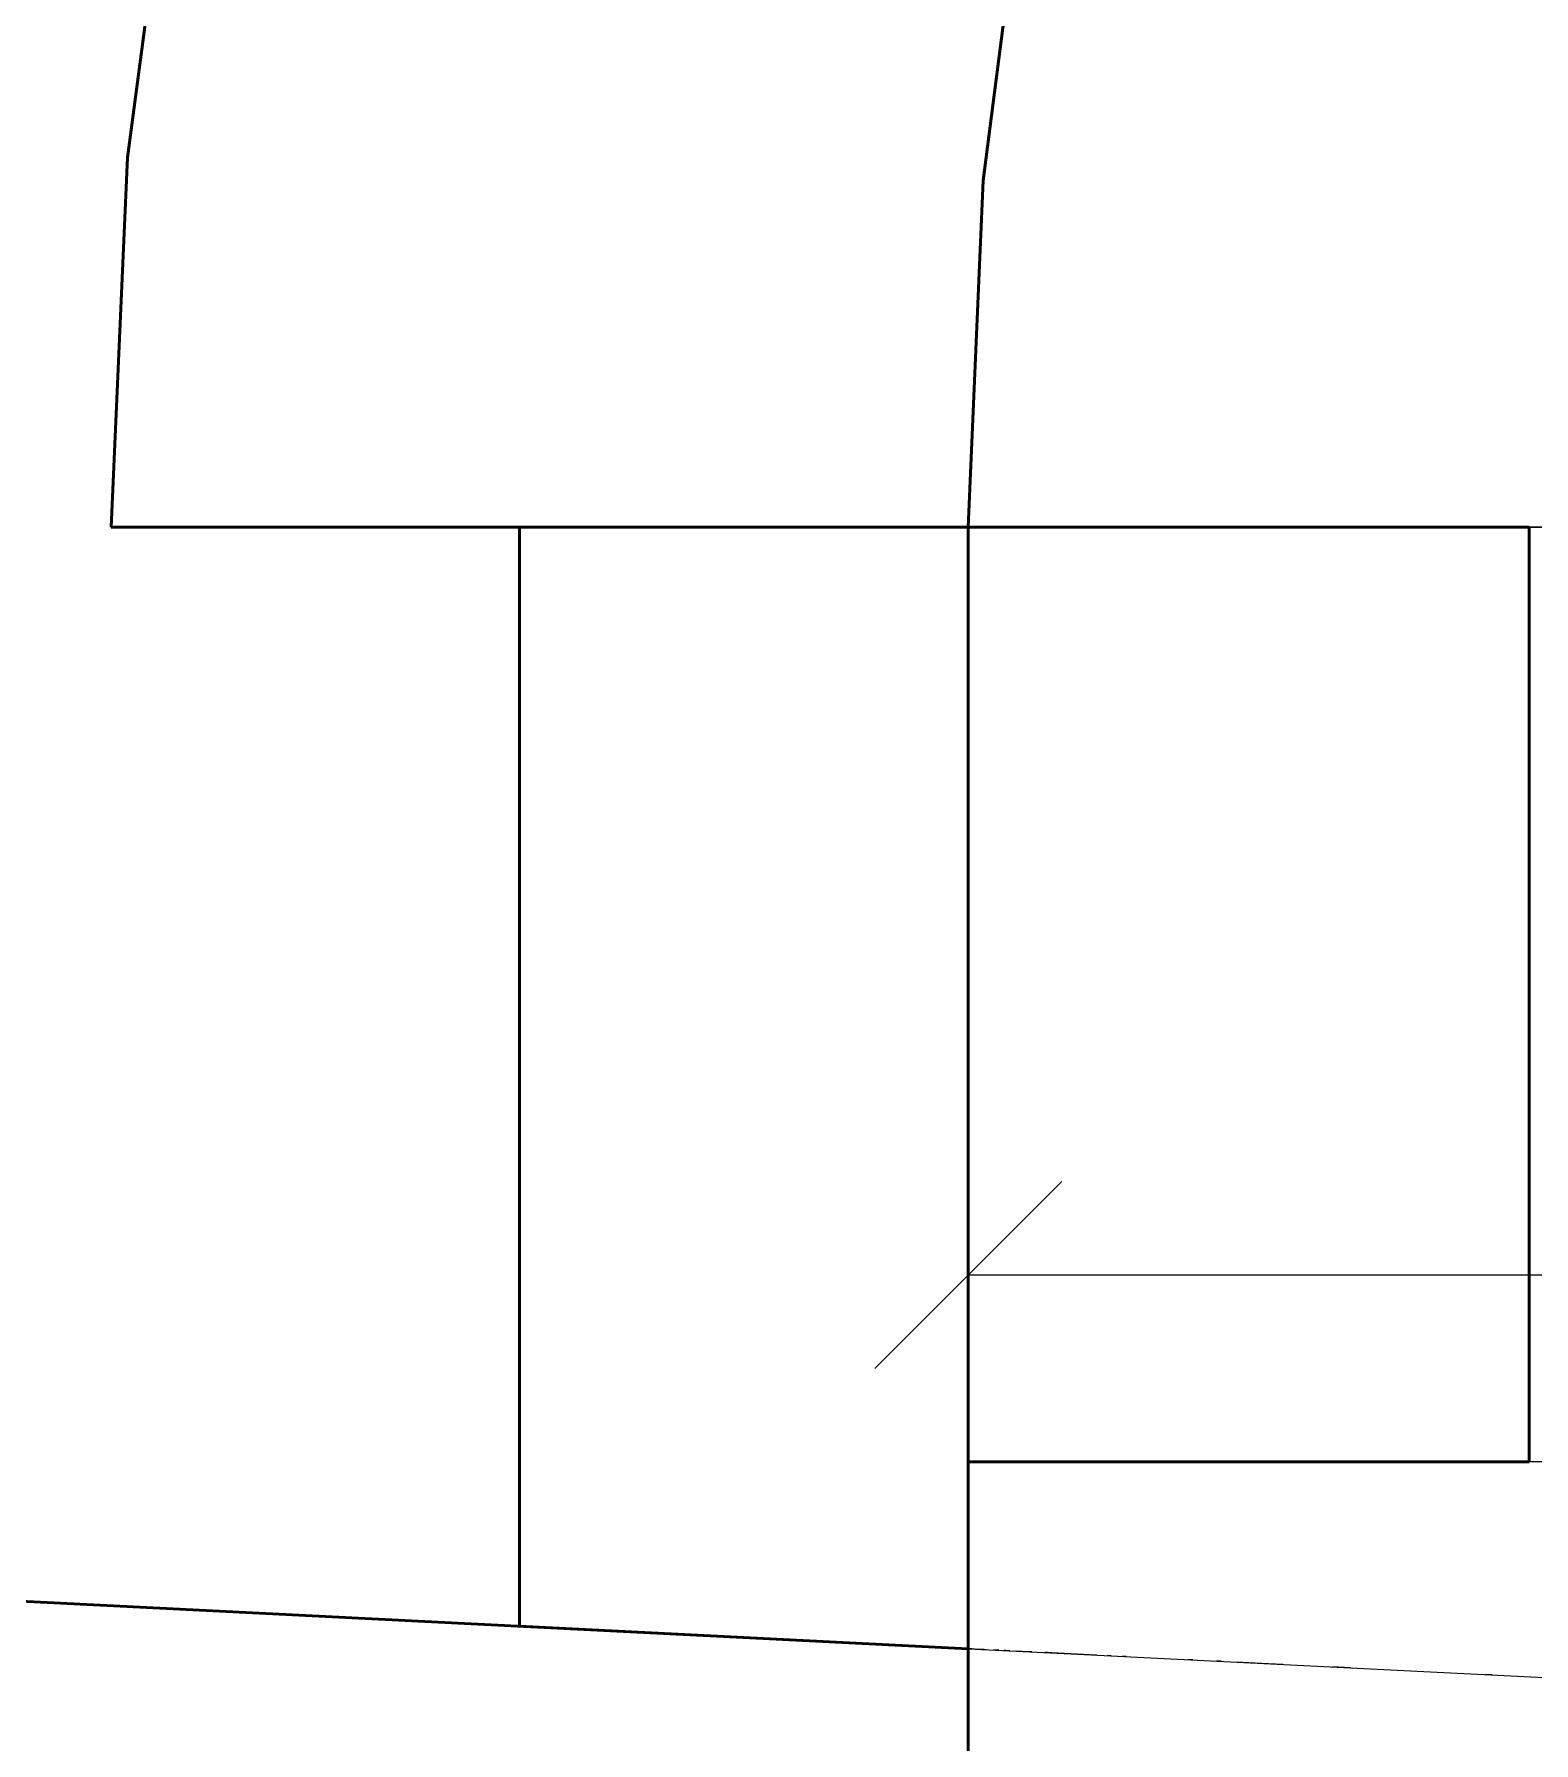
# Model space of a CAD drawing. Header units: metres. Extents: x 10 to 831, y 10 to 584.
# Drawn here: x 68.01 to 84.05, y 306.99 to 325.27 of the extents above; entities that cross this region are included whole.
import ezdxf

# ---------------------------------------------------------------- set-up
doc = ezdxf.new("R2010")
doc.units = ezdxf.units.M
for name, color, linetype, lineweight in [('CUT', 7, 'Continuous', 50), ('DIM', 1, 'Continuous', 13), ('VIS', 8, 'Continuous', 13)]:
    doc.layers.add(name, color=color, linetype=linetype, lineweight=lineweight)

msp = doc.modelspace()

# ---------------------------------------------------------------- linework, layer by layer
at = {"layer": 'CUT'}
for p, q in [((69.5284, 327.8988), (69.0064, 323.9548)), ((78.1592, 323.7076), (78.6364, 327.4052)), ((69.0064, 323.9548), (68.832, 320)), ((78, 320), (78.1592, 323.7076)), ((68.832, 320), (78, 320)), ((73.2, 308.242), (73.2, 320)), ((73.2, 320), (78, 320)), ((78, 320), (78, 308.002)), ((78, 310), (78, 320)), ((78, 320), (84, 320)), ((84, 320), (84, 310)), ((78, 308.002), (30, 310.402)), ((84, 310), (78, 310)), ((78, 308.002), (73.2, 308.242)), ((78, 306.002), (78, 308.002))]:
    msp.add_line(p, q, dxfattribs=at)
at = {"layer": 'DIM'}
for p, q in [((78, 320), (78, 310.5)), ((77, 311), (79, 313)), ((78, 312), (318, 312))]:
    msp.add_line(p, q, dxfattribs=at)
at = {"layer": 'VIS'}
for p, q in [((69.5284, 327.8988), (69.0064, 323.9548)), ((78.1592, 323.7076), (78.6364, 327.4052)), ((69.0064, 323.9548), (68.832, 320)), ((78, 320), (78.1592, 323.7076)), ((68.832, 320), (73.1648, 320)), ((68.832, 320), (78, 320)), ((73.2, 308.242), (73.2, 320)), ((73.2, 320), (73.774, 320)), ((73.2, 320), (78, 320)), ((73.9336, 320), (78.0152, 320)), ((79.0268, 320), (78, 320)), ((78, 320), (78, 308.002)), ((78, 310), (78, 320)), ((78, 320), (79.0268, 320)), ((78, 320), (84, 320)), ((79.0268, 320), (79.0064, 320)), ((82.0888, 320), (79.0268, 320)), ((79.0268, 320), (82.0888, 320)), ((82.0888, 320), (82.042, 320)), ((87.1344, 320), (82.0888, 320)), ((82.0888, 320), (87.1344, 320)), ((84, 320), (84.9752, 320)), ((84, 320), (84, 310)), ((30, 310.402), (78, 308.002)), ((84, 310), (78, 310)), ((78, 310), (79.0268, 310)), ((79.0268, 310), (82.0888, 310)), ((82.0888, 310), (83.9648, 310)), ((84.9752, 310), (84, 310)), ((78, 308.002), (63.1464, 308.7448)), ((65.1116, 308.6464), (68.134, 308.4952)), ((67.678, 308.518), (68.2784, 308.488)), ((67.8084, 308.5116), (68.2632, 308.4888)), ((68.0216, 308.5008), (67.8216, 308.5108)), ((67.8796, 308.508), (68.034, 308.5004)), ((67.9052, 308.5068), (68.0732, 308.4984)), ((67.9132, 308.5064), (68.086, 308.4976)), ((67.9632, 308.504), (68.1604, 308.494)), ((67.9748, 308.5032), (68.4252, 308.4808)), ((68.472, 308.4784), (67.9788, 308.5032)), ((68.0188, 308.5012), (68.1648, 308.4936)), ((68.0216, 308.5008), (68.6216, 308.4708)), ((68.0416, 308.5), (70.1792, 308.3932)), ((68.6696, 308.4684), (68.0748, 308.4984)), ((68.2844, 308.4876), (68.0868, 308.4976)), ((68.6592, 308.4692), (68.1064, 308.4968)), ((68.1204, 308.496), (68.7184, 308.466)), ((68.1308, 308.4956), (68.3212, 308.486)), ((68.732, 308.4656), (68.1324, 308.4952)), ((68.1432, 308.4948), (68.3076, 308.4868)), ((68.1584, 308.494), (68.3544, 308.4844)), ((68.1616, 308.494), (68.3612, 308.484)), ((68.4232, 308.4808), (68.2324, 308.4904)), ((68.2432, 308.49), (68.4412, 308.48)), ((68.2564, 308.4892), (68.4548, 308.4792)), ((68.2732, 308.4884), (68.868, 308.4588)), ((68.2792, 308.488), (68.8472, 308.4596)), ((68.2844, 308.4876), (68.482, 308.478)), ((68.2904, 308.4876), (68.8436, 308.46)), ((68.3032, 308.4868), (68.5028, 308.4768)), ((68.3324, 308.4852), (68.9316, 308.4556)), ((68.3468, 308.4848), (68.5068, 308.4768)), ((68.3516, 308.4844), (68.5516, 308.4744)), ((68.3692, 308.4836), (68.5308, 308.4756)), ((68.3944, 308.4824), (68.5944, 308.4724)), ((68.3992, 308.482), (68.5992, 308.472)), ((68.4232, 308.4808), (68.614, 308.4712)), ((68.604, 308.4716), (68.4312, 308.4804)), ((68.446, 308.4796), (68.646, 308.4696)), ((68.4568, 308.4792), (68.6056, 308.4716)), ((68.474, 308.4784), (68.6732, 308.4684)), ((68.6708, 308.4684), (68.476, 308.478)), ((68.4968, 308.4772), (68.9596, 308.454)), ((68.6988, 308.4672), (68.5404, 308.4748)), ((68.7316, 308.4656), (68.5492, 308.4744)), ((68.756, 308.464), (68.5564, 308.474)), ((68.5712, 308.4736), (68.766, 308.4636)), ((68.5772, 308.4732), (69.1696, 308.4436)), ((68.5772, 308.4732), (68.7448, 308.4648)), ((68.6036, 308.472), (68.75, 308.4644)), ((68.604, 308.4716), (68.7768, 308.4632)), ((68.6088, 308.4716), (69.2056, 308.4416)), ((68.8308, 308.4604), (68.6344, 308.4704)), ((68.6376, 308.47), (68.8172, 308.4612)), ((68.6528, 308.4692), (68.8528, 308.4592)), ((68.6748, 308.4684), (69.4604, 308.4288)), ((68.8468, 308.4596), (68.6772, 308.468)), ((68.6988, 308.4672), (68.8572, 308.4592)), ((68.72, 308.466), (68.9148, 308.4564)), ((68.7316, 308.4656), (68.9144, 308.4564)), ((68.7452, 308.4648), (68.9004, 308.4568)), ((68.756, 308.464), (68.956, 308.4544)), ((68.9644, 308.4536), (68.7656, 308.4636)), ((68.7936, 308.4624), (69.3912, 308.4324)), ((68.8308, 308.4604), (69.0272, 308.4508)), ((68.8436, 308.46), (69.392, 308.4324)), ((68.8468, 308.4596), (69.016, 308.4512)), ((68.8504, 308.4596), (69.0416, 308.45)), ((68.88, 308.458), (71.2976, 308.3372)), ((69.12, 308.446), (68.92, 308.456)), ((68.9424, 308.4548), (69.1384, 308.4452)), ((69.1544, 308.4444), (68.9548, 308.4544)), ((68.9644, 308.4536), (69.1632, 308.444)), ((68.9652, 308.4536), (70.56, 308.374)), ((68.974, 308.4532), (69.5092, 308.4264)), ((68.9744, 308.4532), (69.1504, 308.4444)), ((69.1872, 308.4428), (68.996, 308.452)), ((69.0216, 308.4508), (69.4764, 308.428)), ((69.0316, 308.4504), (69.2316, 308.4404)), ((69.036, 308.4504), (69.6304, 308.4204)), ((69.2408, 308.44), (69.0468, 308.4496)), ((69.052, 308.4492), (69.2008, 308.442)), ((69.2632, 308.4388), (69.0632, 308.4488)), ((69.0904, 308.4476), (69.264, 308.4388)), ((69.12, 308.446), (69.3196, 308.436)), ((69.2952, 308.4372), (69.1224, 308.446)), ((69.2904, 308.4376), (69.1372, 308.4452)), ((69.1452, 308.4448), (69.3424, 308.4348)), ((69.1508, 308.4444), (69.3508, 308.4344)), ((69.1548, 308.4444), (69.3544, 308.4344)), ((69.1608, 308.444), (69.3564, 308.434)), ((69.3328, 308.4352), (69.1744, 308.4432)), ((69.1872, 308.4428), (69.378, 308.4332)), ((69.1896, 308.4424), (69.382, 308.4328)), ((69.1928, 308.4424), (69.3864, 308.4328)), ((69.1988, 308.442), (69.3988, 308.432)), ((69.2408, 308.44), (69.4344, 308.4304)), ((70.9396, 308.3552), (69.2464, 308.4396)), ((69.2488, 308.4396), (69.4168, 308.4312)), ((69.2632, 308.4388), (69.4632, 308.4288)), ((69.2744, 308.4384), (69.4744, 308.4284)), ((69.2904, 308.4376), (69.4432, 308.43)), ((69.2952, 308.4372), (69.468, 308.4288)), ((69.306, 308.4368), (69.7856, 308.4128)), ((69.3304, 308.4356), (69.5268, 308.4256)), ((69.3328, 308.4352), (69.4916, 308.4276)), ((69.3484, 308.4344), (70.2236, 308.3908)), ((69.3496, 308.4344), (69.5444, 308.4248)), ((69.5244, 308.4256), (69.3552, 308.4344)), ((69.5556, 308.4244), (69.3556, 308.4344)), ((69.4224, 308.4308), (69.5764, 308.4232)), ((69.4344, 308.4304), (71.128, 308.3456)), ((69.4764, 308.428), (69.9272, 308.4056)), ((69.48, 308.428), (70.0792, 308.398)), ((69.5196, 308.426), (69.7188, 308.416)), ((69.5244, 308.4256), (69.694, 308.4172)), ((69.5556, 308.4244), (69.7556, 308.4144)), ((69.7596, 308.414), (69.5608, 308.424)), ((70.1344, 308.3952), (69.5812, 308.4228)), ((69.594, 308.4224), (69.7936, 308.4124)), ((69.6424, 308.42), (70.206, 308.3916)), ((69.8396, 308.41), (69.6448, 308.4196)), ((69.8276, 308.4108), (69.6452, 308.4196)), ((69.6552, 308.4192), (69.8552, 308.4092)), ((69.7148, 308.4164), (69.8944, 308.4072)), ((69.758, 308.414), (69.9568, 308.404)), ((69.7596, 308.414), (69.9584, 308.404)), ((69.7656, 308.4136), (70.3188, 308.386)), ((69.7844, 308.4128), (69.958, 308.404)), ((70.0212, 308.4008), (69.8212, 308.4108)), ((69.8276, 308.4108), (70.0104, 308.4016)), ((70.04, 308.4), (69.84, 308.41)), ((69.9208, 308.406), (70.0888, 308.3976)), ((69.9452, 308.4048), (70.094, 308.3972)), ((69.9492, 308.4044), (70.1204, 308.396)), ((70.444, 308.38), (69.9508, 308.4044)), ((69.9676, 308.4036), (70.1612, 308.394)), ((69.9824, 308.4028), (70.1436, 308.3948)), ((69.9968, 308.402), (70.1876, 308.3928)), ((70.0212, 308.4008), (70.6212, 308.3708)), ((70.0356, 308.4004), (70.226, 308.3908)), ((70.04, 308.4), (70.24, 308.39)), ((70.04, 308.4), (70.24, 308.39)), ((70.046, 308.3996), (70.246, 308.3896)), ((70.0632, 308.3988), (70.2632, 308.3888)), ((70.1152, 308.3964), (70.6084, 308.3716)), ((70.284, 308.3876), (70.1256, 308.3956)), ((70.128, 308.3956), (70.3228, 308.386)), ((70.2072, 308.3916), (70.36, 308.384)), ((70.2252, 308.3908), (70.4236, 308.3808)), ((70.2388, 308.39), (70.4368, 308.38)), ((70.2652, 308.3888), (70.7448, 308.3648)), ((70.2788, 308.388), (70.474, 308.3784)), ((70.284, 308.3876), (70.4428, 308.38)), ((70.3064, 308.3868), (70.4892, 308.3776)), ((70.3272, 308.3856), (70.5244, 308.3756)), ((70.3344, 308.3852), (70.53, 308.3756)), ((70.348, 308.3848), (70.502, 308.3768)), ((70.5412, 308.3748), (70.3716, 308.3836)), ((70.3872, 308.3828), (70.9848, 308.3528)), ((70.3984, 308.382), (70.5984, 308.372)), ((70.602, 308.372), (70.4024, 308.382)), ((70.4332, 308.3804), (70.6128, 308.3712)), ((70.4552, 308.3792), (70.6552, 308.3692)), ((70.5376, 308.3752), (71.2956, 308.3372)), ((70.5404, 308.3748), (70.6892, 308.3676)), ((70.5412, 308.3748), (70.7104, 308.3664)), ((70.5512, 308.3744), (70.7484, 308.3644)), ((70.5532, 308.3744), (70.752, 308.3644)), ((70.5928, 308.3724), (70.7608, 308.364)), ((70.5976, 308.372), (70.7964, 308.362)), ((70.7952, 308.3624), (70.5988, 308.372)), ((70.602, 308.372), (70.8016, 308.362)), ((70.6288, 308.3704), (71.2276, 308.3408)), ((70.6496, 308.3696), (70.8492, 308.3596)), ((70.6512, 308.3696), (70.7972, 308.362)), ((70.8184, 308.3612), (70.6656, 308.3688)), ((70.866, 308.3588), (70.666, 308.3688)), ((70.7148, 308.3664), (70.906, 308.3568)), ((70.7352, 308.3652), (70.9112, 308.3564)), ((70.9236, 308.356), (70.7412, 308.3648)), ((70.742, 308.3648), (70.9356, 308.3552)), ((70.7952, 308.3624), (70.9916, 308.3524)), ((71.008, 308.3516), (70.8136, 308.3612)), ((70.8184, 308.3612), (70.9712, 308.3536)), ((70.866, 308.3588), (71.066, 308.3488)), ((70.8748, 308.3584), (71.6608, 308.3188)), ((70.8792, 308.358), (71.8796, 308.308)), ((70.8916, 308.3576), (72.744, 308.2648)), ((70.9016, 308.3568), (71.0976, 308.3472)), ((70.9064, 308.3568), (71.1012, 308.3468)), ((70.9236, 308.356), (71.1064, 308.3468)), ((70.9308, 308.3556), (71.4992, 308.3272)), ((70.95, 308.3544), (71.1116, 308.3464)), ((70.9544, 308.3544), (71.154, 308.3444)), ((70.9648, 308.3536), (71.4276, 308.3308)), ((70.9784, 308.3532), (71.1288, 308.3456)), ((71.178, 308.3432), (70.9844, 308.3528)), ((71.2188, 308.3412), (71.0492, 308.3496)), ((71.2636, 308.3388), (71.0636, 308.3488)), ((71.2352, 308.3404), (71.0768, 308.348)), ((71.0996, 308.3472), (71.2996, 308.3372)), ((71.1172, 308.346), (71.3128, 308.3364)), ((71.1428, 308.3448), (71.334, 308.3352)), ((71.3592, 308.334), (71.1636, 308.344)), ((71.178, 308.3432), (71.3716, 308.3336)), ((71.1932, 308.3424), (71.3932, 308.3324)), ((71.2188, 308.3412), (71.3884, 308.3324)), ((71.2328, 308.3404), (71.3884, 308.3324)), ((71.2352, 308.3404), (71.394, 308.3324)), ((71.236, 308.3404), (71.3824, 308.3328)), ((71.2552, 308.3392), (71.4552, 308.3292)), ((71.2648, 308.3388), (71.4328, 308.3304)), ((71.2748, 308.3384), (71.4748, 308.3284)), ((71.3184, 308.336), (71.4896, 308.3276)), ((71.554, 308.3244), (71.354, 308.3344)), ((71.3592, 308.334), (71.5544, 308.3244)), ((71.4144, 308.3312), (71.6128, 308.3212)), ((71.978, 308.3032), (71.4248, 308.3308)), ((71.4332, 308.3304), (71.582, 308.3228)), ((71.444, 308.33), (73.3148, 308.2364)), ((71.4708, 308.3284), (72.006, 308.3016)), ((71.5104, 308.3264), (71.7096, 308.3164)), ((71.5104, 308.3264), (71.69, 308.3176)), ((71.5168, 308.326), (71.7104, 308.3164)), ((71.544, 308.3248), (71.704, 308.3168)), ((71.554, 308.3244), (71.754, 308.3144)), ((71.5608, 308.324), (71.7416, 308.3148)), ((71.582, 308.3228), (71.7476, 308.3148)), ((71.7352, 308.3152), (71.5824, 308.3228)), ((71.598, 308.322), (71.798, 308.312)), ((71.6092, 308.3216), (72.1624, 308.294)), ((71.6848, 308.3176), (71.8796, 308.308)), ((71.6856, 308.3176), (71.8816, 308.308)), ((71.8696, 308.3084), (71.7108, 308.3164)), ((71.7352, 308.3152), (71.888, 308.3076)), ((71.7692, 308.3136), (72.3176, 308.286)), ((71.7908, 308.3124), (72.3872, 308.2828)), ((71.7988, 308.312), (72.674, 308.2684)), ((71.8212, 308.3108), (71.9672, 308.3036)), ((72.4208, 308.2808), (71.8212, 308.3108)), ((72.0196, 308.3012), (71.8368, 308.31)), ((71.838, 308.31), (72.0328, 308.3004)), ((72.0636, 308.2988), (71.8636, 308.3088)), ((72.066, 308.2988), (71.866, 308.3088)), ((71.8696, 308.3084), (72.028, 308.3008)), ((71.8772, 308.308), (73.2512, 308.2396)), ((71.8904, 308.3076), (72.0448, 308.2996)), ((71.8988, 308.3072), (72.0984, 308.2972)), ((71.918, 308.306), (72.0792, 308.298)), ((71.9288, 308.3056), (72.5284, 308.2756)), ((71.9344, 308.3052), (72.134, 308.2952)), ((71.9368, 308.3052), (72.1048, 308.2968)), ((71.94, 308.3052), (72.1304, 308.2956)), ((71.9808, 308.3028), (72.18, 308.2928)), ((72.1768, 308.2932), (71.982, 308.3028)), ((72.0196, 308.3012), (72.2024, 308.292)), ((72.0208, 308.3008), (72.6208, 308.2708)), ((72.0284, 308.3004), (72.4748, 308.2784)), ((72.0536, 308.2992), (72.5084, 308.2764)), ((72.062, 308.2988), (72.2612, 308.2888)), ((72.0636, 308.2988), (72.2636, 308.2888)), ((72.066, 308.2988), (72.266, 308.2888)), ((72.2352, 308.2904), (72.066, 308.2988)), ((72.3284, 308.2856), (72.1288, 308.2956)), ((72.1304, 308.2956), (72.7224, 308.266)), ((72.3536, 308.2844), (72.1536, 308.2944)), ((72.2136, 308.2912), (72.3872, 308.2828)), ((72.2212, 308.2908), (72.4192, 308.2812)), ((72.4048, 308.2816), (72.232, 308.2904)), ((72.2352, 308.2904), (72.4048, 308.2816)), ((72.44, 308.28), (72.24, 308.29)), ((72.244, 308.2896), (72.4096, 308.2816)), ((72.416, 308.2812), (72.2516, 308.2896)), ((72.276, 308.288), (72.8752, 308.2584)), ((72.2836, 308.288), (72.4644, 308.2788)), ((72.2892, 308.2876), (72.4804, 308.278)), ((72.2908, 308.2876), (72.4864, 308.2776)), ((72.2912, 308.2876), (72.4848, 308.2776)), ((72.2972, 308.2872), (72.494, 308.2772)), ((72.5312, 308.2756), (72.336, 308.2852)), ((72.3536, 308.2844), (72.5532, 308.2744)), ((72.3668, 308.2836), (72.956, 308.2544)), ((72.3976, 308.282), (72.5976, 308.272)), ((72.4048, 308.2816), (72.5776, 308.2732)), ((72.406, 308.2816), (72.5524, 308.2744)), ((72.416, 308.2812), (72.5804, 308.2728)), ((72.4632, 308.2788), (72.658, 308.2692)), ((72.4804, 308.278), (72.6304, 308.2704)), ((72.496, 308.2772), (72.672, 308.2684)), ((72.5032, 308.2768), (72.6632, 308.2688)), ((72.716, 308.2664), (72.5164, 308.276)), ((72.5312, 308.2756), (72.7268, 308.2656)), ((72.5408, 308.2748), (72.7396, 308.2652)), ((72.7596, 308.264), (72.5632, 308.274)), ((72.5876, 308.2728), (72.7672, 308.2636)), ((72.6036, 308.272), (72.802, 308.262)), ((72.6088, 308.2716), (72.7768, 308.2632)), ((72.6252, 308.2708), (72.8248, 308.2608)), ((72.6464, 308.2696), (72.846, 308.2596)), ((72.8208, 308.2608), (72.6624, 308.2688)), ((72.716, 308.2664), (73.3152, 308.2364)), ((72.9132, 308.2564), (72.7436, 308.2648)), ((72.7608, 308.264), (73.232, 308.2404)), ((72.7876, 308.2628), (72.9432, 308.2548)), ((72.816, 308.2612), (72.9704, 308.2536)), ((72.8208, 308.2608), (72.9792, 308.2532)), ((73.0312, 308.2504), (72.8332, 308.2604)), ((72.84, 308.26), (73.04, 308.25)), ((72.84, 308.26), (73.04, 308.25)), ((72.8464, 308.2596), (73.0464, 308.2496)), ((72.8612, 308.2588), (73.0572, 308.2492)), ((72.8696, 308.2584), (73.066, 308.2488)), ((72.8856, 308.2576), (73.0472, 308.2496)), ((72.9064, 308.2568), (73.9036, 308.2068)), ((72.9076, 308.2568), (73.0812, 308.248)), ((72.9132, 308.2564), (73.0824, 308.248)), ((72.9212, 308.256), (73.07, 308.2484)), ((73.1152, 308.2464), (72.9216, 308.256)), ((73.096, 308.2472), (72.9232, 308.256)), ((73.1156, 308.2464), (72.9328, 308.2552)), ((72.9912, 308.2524), (73.1372, 308.2452)), ((73.0312, 308.2504), (73.2296, 308.2404)), ((73.066, 308.2488), (73.2596, 308.2392)), ((73.1152, 308.2464), (73.3088, 308.2364)), ((73.1156, 308.2464), (73.2984, 308.2372)), ((73.6536, 308.2192), (73.2, 308.242)), ((78, 308.002), (73.2, 308.242)), ((73.2668, 308.2388), (74.0248, 308.2008)), ((73.2808, 308.238), (73.4488, 308.2296)), ((73.3968, 308.232), (73.5916, 308.2224)), ((73.4356, 308.2304), (73.6268, 308.2208)), ((73.4624, 308.2288), (73.942, 308.2048)), ((73.5012, 308.2268), (73.7, 308.2168)), ((73.5744, 308.2232), (73.7736, 308.2132)), ((73.576, 308.2232), (73.7224, 308.216)), ((73.5828, 308.2228), (73.772, 308.2132)), ((73.5972, 308.222), (73.7972, 308.212)), ((73.6448, 308.2196), (73.8408, 308.21)), ((73.6816, 308.218), (73.832, 308.2104)), ((73.7092, 308.2164), (74.3016, 308.1868)), ((73.7208, 308.216), (73.876, 308.208)), ((73.7412, 308.2148), (75.5936, 308.1224)), ((73.7464, 308.2148), (74.754, 308.1644)), ((73.7476, 308.2148), (73.9472, 308.2048)), ((73.776, 308.2132), (73.964, 308.204)), ((73.7792, 308.2132), (73.9784, 308.2032)), ((73.974, 308.2032), (73.8004, 308.212)), ((73.8048, 308.2116), (73.9972, 308.202)), ((73.814, 308.2112), (73.9628, 308.204)), ((73.9528, 308.2044), (74.1208, 308.196)), ((73.9676, 308.2036), (74.5028, 308.1768)), ((74.1612, 308.194), (74.3072, 308.1868)), ((74.2032, 308.192), (74.4016, 308.182)), ((74.2472, 308.1896), (74.4428, 308.18)), ((74.2568, 308.1892), (74.4332, 308.1804)), ((74.2972, 308.1872), (74.4964, 308.1772)), ((74.3468, 308.1848), (74.5468, 308.1748)), ((74.4268, 308.1808), (74.3872, 308.1828)), ((74.4092, 308.1816), (74.558, 308.174)), ((74.4216, 308.1808), (74.9012, 308.1568)), ((74.4424, 308.18), (74.6392, 308.17)), ((74.4464, 308.1796), (74.6464, 308.1696)), ((74.4592, 308.1792), (76.5048, 308.0768)), ((74.586, 308.1728), (74.5464, 308.1748)), ((74.582, 308.1728), (74.7728, 308.1632)), ((74.6248, 308.1708), (74.7928, 308.1624)), ((74.7452, 308.1648), (74.7056, 308.1668)), ((74.746, 308.1648), (74.8924, 308.1572)), ((74.7696, 308.1636), (75.3672, 308.1336)), ((74.7828, 308.1628), (75.2376, 308.14)), ((74.7968, 308.162), (74.9968, 308.152)), ((74.9556, 308.1544), (75.1504, 308.1444)), ((74.9724, 308.1532), (75.5692, 308.1236)), ((75.0024, 308.152), (75.196, 308.142)), ((75.072, 308.1484), (75.6712, 308.1184)), ((75.146, 308.1448), (75.346, 308.1348)), ((75.1836, 308.1428), (75.634, 308.1204)), ((75.854, 308.1092), (75.2592, 308.1392)), ((75.3028, 308.1368), (75.2628, 308.1388)), ((75.2884, 308.1376), (75.8808, 308.108)), ((75.2964, 308.1372), (75.4644, 308.1288)), ((75.302, 308.1368), (75.4508, 308.1296)), ((75.4212, 308.1308), (75.6168, 308.1212)), ((75.4916, 308.1276), (75.6908, 308.1176)), ((75.5964, 308.122), (75.7964, 308.112)), ((75.6044, 308.1216), (75.8004, 308.112)), ((75.7004, 308.1168), (75.8604, 308.1088)), ((75.7284, 308.1156), (75.9192, 308.106)), ((75.7768, 308.1132), (75.9704, 308.1036)), ((75.86, 308.1092), (75.8204, 308.1108)), ((75.8556, 308.1092), (76.424, 308.0808)), ((75.8976, 308.1072), (76.344, 308.0848)), ((75.9456, 308.1048), (76.1452, 308.0948)), ((75.9684, 308.1036), (76.1364, 308.0952)), ((76.0176, 308.1012), (76.194, 308.0924)), ((76.0212, 308.1008), (78.016, 308.0012)), ((76.0308, 308.1004), (76.2044, 308.0916)), ((76.0464, 308.0996), (76.2464, 308.0896)), ((76.1856, 308.0928), (76.384, 308.0828)), ((76.2036, 308.092), (76.3992, 308.082)), ((76.2084, 308.0916), (76.364, 308.084)), ((76.21, 308.0916), (76.3644, 308.0836)), ((76.288, 308.0876), (76.4872, 308.0776)), ((76.2988, 308.0872), (77.0572, 308.0492)), ((76.3632, 308.084), (76.9608, 308.054)), ((76.4176, 308.0812), (76.3776, 308.0832)), ((76.388, 308.0824), (76.584, 308.0728)), ((76.4088, 308.0816), (76.6056, 308.0716)), ((76.5144, 308.0764), (76.7092, 308.0664)), ((76.5516, 308.0744), (76.7452, 308.0648)), ((76.6404, 308.07), (76.8084, 308.0616)), ((76.6596, 308.0692), (76.8196, 308.0612)), ((76.6856, 308.0676), (77.136, 308.0452)), ((76.7252, 308.0656), (76.8984, 308.0572)), ((76.7448, 308.0648), (76.9448, 308.0548)), ((76.7904, 308.0624), (76.9392, 308.0552)), ((76.7936, 308.0624), (76.9396, 308.0552)), ((76.796, 308.062), (76.996, 308.0524)), ((76.8212, 308.0608), (76.9996, 308.052)), ((76.8272, 308.0608), (77.29, 308.0376)), ((76.8676, 308.0588), (77.4596, 308.0292)), ((76.8744, 308.0584), (77.0656, 308.0488)), ((76.9748, 308.0532), (76.9348, 308.0552)), ((76.9396, 308.0552), (77.1388, 308.0452)), ((76.9612, 308.054), (77.16, 308.044)), ((76.9836, 308.0528), (77.1644, 308.0436)), ((77.1608, 308.044), (77.9468, 308.0048)), ((77.8368, 308.01), (77.242, 308.04)), ((77.2464, 308.0396), (77.4464, 308.0296)), ((77.3124, 308.0364), (77.4804, 308.028)), ((77.326, 308.0356), (77.5196, 308.026)), ((77.3772, 308.0332), (77.5728, 308.0232)), ((77.3784, 308.0332), (77.5248, 308.0256)), ((77.4824, 308.028), (77.6816, 308.018)), ((77.5636, 308.024), (77.7596, 308.014)), ((77.6188, 308.0212), (78.0984, 307.9972)), ((77.6832, 308.018), (77.832, 308.0104)), ((77.7528, 308.0144), (77.9072, 308.0068)), ((77.7632, 308.014), (77.9188, 308.006)), ((77.7788, 308.0132), (77.9548, 308.0044)), ((77.846, 308.0096), (77.7804, 308.0128)), ((77.8152, 308.0112), (77.9668, 308.0036)), ((77.8252, 308.0108), (78.0024, 308.002)), ((77.868, 308.0084), (78.0676, 307.9988)), ((77.9568, 308.004), (78.156, 307.994)), ((77.9636, 308.004), (78.1096, 307.9964)), ((77.982, 308.0028), (78.1784, 307.9932)), ((77.9844, 308.0028), (78.1524, 307.9944)), ((77.9956, 308.0024), (78.1956, 307.9924)), ((78, 308.002), (79.0268, 307.9508)), ((78.016, 308.0012), (78, 308.002)), ((78, 306.002), (78, 308.002)), ((78.04, 308), (78.016, 308.0012)), ((78.144, 307.9948), (78.134, 307.9952)), ((78.172, 307.9932), (78.144, 307.9948)), ((78.328, 307.9856), (78.274, 307.9884)), ((78.4, 307.982), (78.382, 307.9828)), ((78.444, 307.9796), (78.4, 307.982)), ((78.576, 307.9732), (78.51, 307.9764)), ((78.682, 307.968), (78.576, 307.9732)), ((78.848, 307.9596), (78.818, 307.9612)), ((79.0268, 307.9508), (78.8284, 307.9604)), ((79.028, 307.9504), (78.938, 307.9552)), ((79.0268, 307.9508), (82.0888, 307.7976)), ((79.3, 307.9368), (79.028, 307.9504)), ((79.376, 307.9332), (79.3, 307.9368)), ((79.528, 307.9256), (79.49, 307.9276)), ((79.688, 307.9176), (79.646, 307.9196)), ((80.404, 307.8816), (80.354, 307.8844)), ((80.704, 307.8668), (80.654, 307.8692)), ((81.136, 307.8452), (80.866, 307.8588)), ((81.366, 307.8336), (81.136, 307.8452)), ((82.0888, 307.7976), (81.8956, 307.8072)), ((82.088, 307.7976), (82.0264, 307.8008)), ((82.0888, 307.7976), (87.1344, 307.5452)), ((83.606, 307.7216), (83.5332, 307.7252))]:
    msp.add_line(p, q, dxfattribs=at)

doc.saveas('drawing.dxf')
